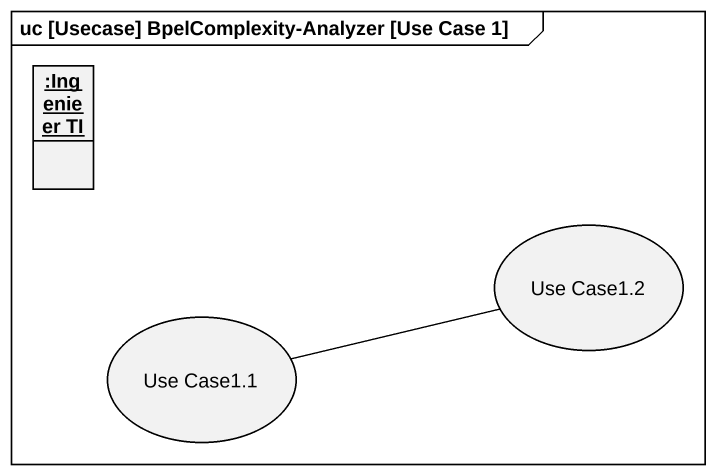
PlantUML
@startuml
mainframe uc [Usecase] BpelComplexity-Analyzer [Use Case 1]
allowmixing
hide circle
hide empty members
object ":Ingenieer TI" as Ingenieer_TI
usecase "Use Case1.2" as Use_Case1_2
usecase "Use Case1.1" as Use_Case1_1
Use_Case1_1 -right- Use_Case1_2
@enduml
